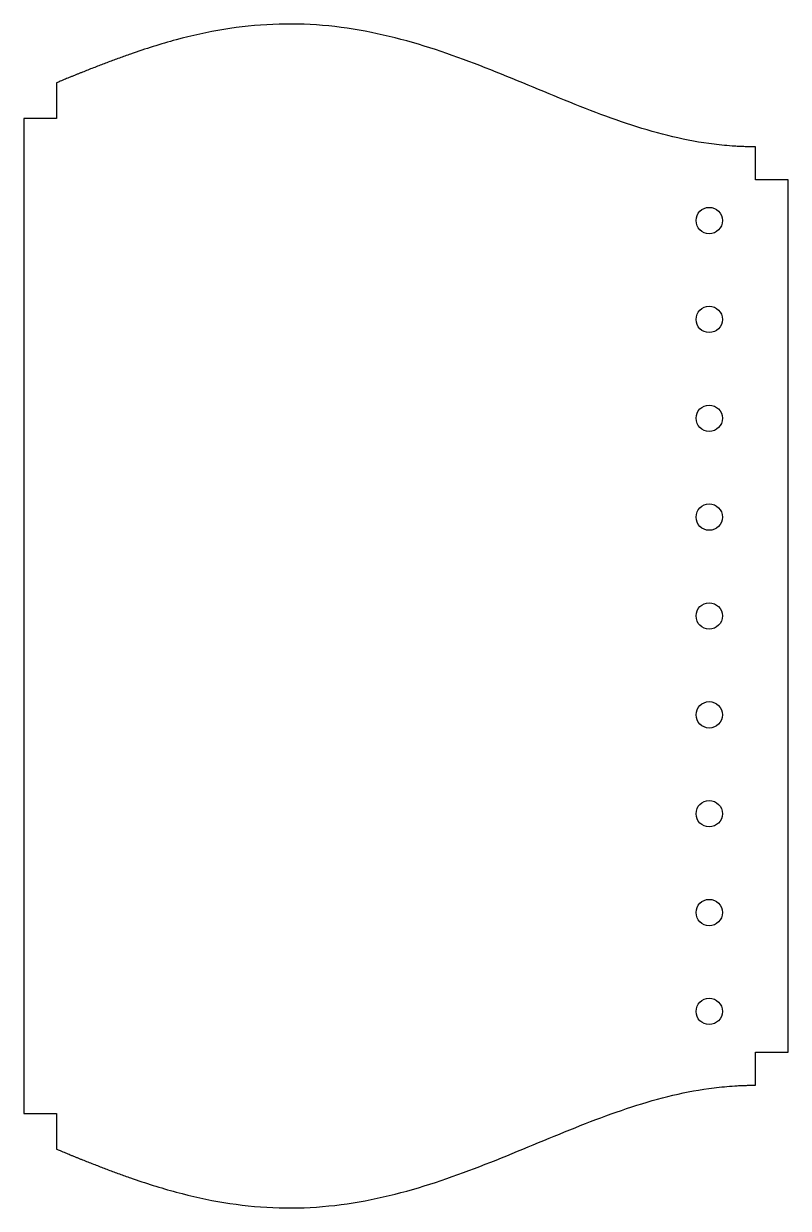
# Model space of a CAD drawing. Header units: millimetres. Extents: x -10 to 222, y -331 to 29.
import ezdxf

# ---------------------------------------------------------------- set-up
doc = ezdxf.new("R2010")
doc.units = ezdxf.units.MM

msp = doc.modelspace()

# ---------------------------------------------------------------- linework, layer by layer
at = {"color": 7, "linetype": 'Continuous', "lineweight": 25}
for p, q in [((0, 10.82), (0, 0)), ((0, 0), (-10, 0)), ((-10, 0), (-10, -302)), ((212.1, -18.64), (212.1, -8.64)), ((222.1, -18.64), (212.1, -18.64)), ((222.1, -283.36), (222.1, -18.64)), ((212.1, -293.4), (212.1, -283.36)), ((212.1, -283.36), (222.1, -283.36)), ((-10, -302), (0, -302)), ((0, -302), (0, -312.82))]:
    msp.add_line(p, q, dxfattribs=at)
for centre in [(198.1, -31), (198.1, -61), (198.1, -91), (198.1, -121), (198.1, -151), (198.1, -181), (198.1, -211), (198.1, -241), (198.1, -271)]:
    msp.add_circle(centre, 4, dxfattribs=at)
for points, knots in [([(212.1, -8.64), (211.98, -8.64), (211.78, -8.64), (211.37, -8.64), (210.94, -8.63), (210.38, -8.63), (209.74, -8.61), (208.71, -8.58), (207.39, -8.53), (205.31, -8.42), (202.69, -8.21), (196.43, -7.53), (187.04, -5.79), (174.56, -2.2), (157.91, 3.83), (136.9, 12.84), (114.67, 21.43), (95.62, 26.34), (80.78, 28.53), (65.65, 28.86), (50.67, 27.26), (36.2, 24.03), (25.77, 20.73), (19.04, 18.33), (16.24, 17.29), (14.02, 16.44), (12.38, 15.81), (10.75, 15.17), (9.03, 14.49), (7.75, 13.98), (6.69, 13.56), (5.82, 13.21), (4.94, 12.85), (3.85, 12.41), (2.7, 11.93), (1.32, 11.37), (0.35, 10.97), (0, 10.82)], [0.0830187, 0.0830187, 0.0830187, 0.0830187, 0.0846519, 0.0862851, 0.0879184, 0.0895516, 0.092818, 0.0960845, 0.1026174, 0.1091503, 0.1222161, 0.1352819, 0.1875451, 0.2398083, 0.2920716, 0.396598, 0.5011244, 0.5533876, 0.6056509, 0.6579141, 0.7101773, 0.7624405, 0.8147037, 0.8277695, 0.8408353, 0.8473682, 0.8539011, 0.860434, 0.8669669, 0.8734998, 0.8767663, 0.8800327, 0.8832992, 0.8865656, 0.8930985, 0.8996314, 0.9033955, 0.9033955, 0.9033955, 0.9033955]), ([(0, -312.82), (0.15, -312.89), (0.51, -313.03), (1.45, -313.42), (2.7, -313.93), (3.85, -314.41), (4.94, -314.85), (5.82, -315.21), (6.69, -315.56), (7.75, -315.99), (9.03, -316.5), (10.74, -317.18), (12.38, -317.82), (14.02, -318.45), (16.24, -319.29), (19.04, -320.33), (25.77, -322.73), (36.19, -326.04), (50.67, -329.27), (65.65, -330.87), (80.78, -330.54), (95.62, -328.35), (114.66, -323.45), (136.9, -314.87), (157.91, -305.87), (174.56, -299.83), (187.05, -296.25), (196.43, -294.51), (202.7, -293.83), (205.31, -293.62), (207.4, -293.51), (208.71, -293.46), (209.75, -293.43), (210.39, -293.42), (210.94, -293.41), (211.37, -293.41), (211.78, -293.4), (211.99, -293.4), (212.1, -293.4)], [0.0988461, 0.0988461, 0.0988461, 0.0988461, 0.1004794, 0.1026174, 0.1091503, 0.1156832, 0.1189497, 0.1222161, 0.1254826, 0.128749, 0.1352819, 0.1418148, 0.1483477, 0.1548806, 0.1614135, 0.1744793, 0.1875451, 0.2398083, 0.2920716, 0.3443348, 0.396598, 0.4488612, 0.5011244, 0.6056509, 0.7101773, 0.7624405, 0.8147037, 0.8669669, 0.8800327, 0.8930985, 0.8996314, 0.9061643, 0.9094308, 0.9126972, 0.9143305, 0.9159637, 0.9175969, 0.9192302, 0.9192302, 0.9192302, 0.9192302])]:
    msp.add_open_spline(points, degree=3, knots=knots, dxfattribs=at)

doc.saveas('drawing.dxf')
